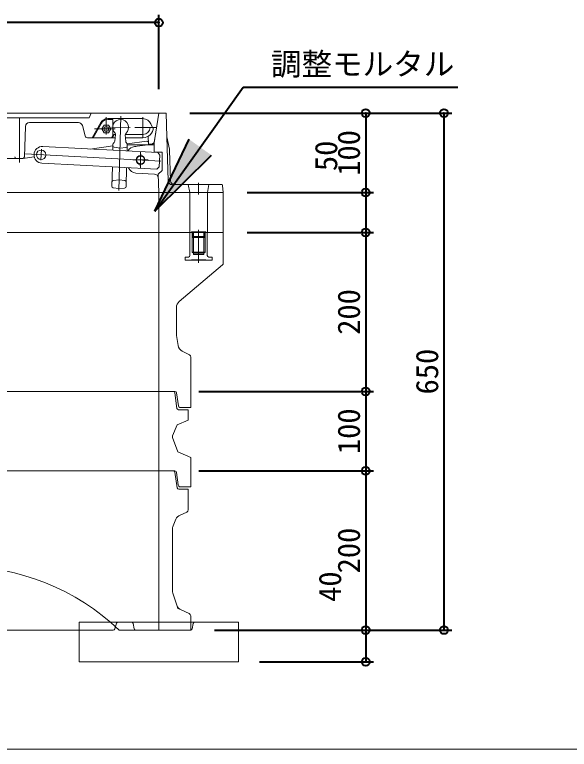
# Model space of a CAD drawing. Units: millimetres at full size, sheet at 1:20. Extents: x -4514 to 4514, y -3160 to 3160.
# Drawn here: x -2218 to -1521, y 196 to 1120 of the extents above; entities that cross this region are included whole.
import ezdxf
from ezdxf.enums import TextEntityAlignment as Align

# ---------------------------------------------------------------- set-up
doc = ezdxf.new("R2010")
doc.units = ezdxf.units.MM
doc.header["$LTSCALE"] = 20
doc.header["$PDMODE"] = 32
doc.header["$PDSIZE"] = 10
for name, color, linetype, lineweight in [('0-7_TEMP01', 3, 'Continuous', 18), ('0-9_躯体', 7, 'Continuous', 9), ('0-E_寸法', 1, 'Continuous', 40)]:
    doc.layers.add(name, color=color, linetype=linetype, lineweight=lineweight)
doc.styles.add('ＭＳ ゴシック', font='')
doc.styles.get('ＭＳ ゴシック').set_extended_font_data('MS Gothic')

msp = doc.modelspace()

# ---------------------------------------------------------------- linework, layer by layer
at = {"layer": '0-7_TEMP01'}
for p, q in [((-2211.75, 989.11), (-2211.75, 934.11)), ((-2102.75, 991.11), (-2102.75, 969.11)), ((-2084.35, 992.26), (-2086.99, 898.73)), ((-2117.76, 976.11), (-2091.75, 976.11)), ((-2096.05, 978.43), (-2072.91, 977.77)), ((-2034.23, 935.77), (-2204.38, 944.69)), ((-2184.93, 936.79), (-2184.2, 950.89)), ((-2060.14, 929.62), (-2059.36, 944.6)), ((-2059.74, 947.61), (-2059.74, 926.62)), ((-2069.27, 937.11), (-2050.1, 937.11)), ((-1986.75, 908.31), (-1986.75, 893.93)), ((-2617.74, 846.11), (-1955.75, 846.11)), ((-2436.75, 346.11), (-2136.75, 346.11)), ((-4393.55, 196.11), (1306.45, 196.11))]:
    msp.add_line(p, q, dxfattribs=at)
at = {"layer": '0-9_躯体'}
for p, q in [((-2544.75, 996.11), (-2028.75, 996.11)), ((-2036.75, 996.11), (-2536.75, 996.11)), ((-2124.25, 990.11), (-2464.24, 990.11)), ((-2044.37, 996.11), (-2154.69, 996.11)), ((-2124.25, 990.11), (-2121.74, 996.11)), ((-2100.97, 989.11), (-2056.75, 989.11)), ((-2056.75, 991.11), (-2056.75, 965.11)), ((-2036.75, 996.11), (-2043.08, 956.11)), ((-2042.61, 959.11), (-2036.75, 996.11)), ((-2027.75, 996.11), (-2036.75, 996.11)), ((-2027.75, 996.11), (-2026.79, 966.11)), ((-2204.4, 979.27), (-2205.68, 941.04)), ((-2137.6, 984.11), (-2199.41, 984.11)), ((-2132.77, 980.38), (-2129.34, 967.35)), ((-2109.63, 984.11), (-2120.6, 965.11)), ((-2119.45, 965.11), (-2108.76, 983.61)), ((-2108.52, 976.11), (-2105.63, 981.11)), ((-2105.63, 981.11), (-2099.86, 981.11)), ((-2100.97, 988.11), (-2094.75, 988.11)), ((-2096.97, 976.11), (-2099.86, 981.11)), ((-2094.75, 988.11), (-2094.75, 967.89)), ((-2044.75, 978.11), (-2046.66, 982.5)), ((-2105.63, 971.11), (-2108.52, 976.11)), ((-2105.63, 971.11), (-2099.86, 971.11)), ((-2099.86, 971.11), (-2096.97, 976.11)), ((-2044.67, 978.11), (-2066.86, 978.11)), ((-2047.75, 978.11), (-2039.59, 978.11)), ((-2126.44, 965.11), (-2091.61, 965.11)), ((-2119.45, 965.11), (-2096.36, 965.11)), ((-2096.36, 965.11), (-2094.75, 967.89)), ((-2092.89, 969.11), (-2095.2, 965.11)), ((-2092.89, 969.11), (-2095.2, 965.11)), ((-2092.89, 969.11), (-2091.11, 969.11)), ((-2092.14, 960.89), (-2091.1, 969.23)), ((-2078.92, 969.11), (-2056.75, 969.11)), ((-2078.35, 960.5), (-2078.91, 968.89)), ((-2078.65, 965.11), (-2056.75, 965.11)), ((-2052.02, 960.82), (-2076.52, 957.39)), ((-2050.33, 966.81), (-2049.61, 957.11)), ((-2026.79, 966.11), (-2023.38, 950.56)), ((-2026.79, 966.11), (-2025.03, 910.95)), ((-2038.22, 946.5), (-2182.53, 954.05)), ((-2094.41, 954.9), (-2122.84, 950.93)), ((-2094.34, 957.04), (-2094.56, 949.45)), ((-2093.72, 958.44), (-2093.05, 959.08)), ((-2077.53, 958.63), (-2076.9, 957.97)), ((-2076.35, 956.54), (-2076.58, 948.5)), ((-2076.36, 956.11), (-2042.74, 956.11)), ((-2050.75, 956.11), (-2067.53, 954.01)), ((-2065.74, 954.24), (-2067.53, 954.01)), ((-2044.93, 957.11), (-2049.61, 957.11)), ((-2044.93, 957.11), (-2042.61, 959.11)), ((-2042.74, 947.11), (-2042.74, 958.23)), ((-2032.74, 947.11), (-2042.74, 947.11)), ((-2035.38, 943.34), (-2038.22, 946.5)), ((-2036.17, 928.37), (-2035.38, 943.34)), ((-2032.74, 947.11), (-2032.74, 923.73)), ((-2023.26, 949.64), (-2022.02, 910.95)), ((-2207.68, 939.11), (-2365.81, 939.11)), ((-2193.28, 941.1), (-2207.4, 939.13)), ((-2039.32, 925.53), (-2183.63, 933.08)), ((-2095.16, 928.45), (-2095.84, 904.18)), ((-2077.18, 927.5), (-2077.84, 903.67)), ((-2036.17, 928.37), (-2039.32, 925.53)), ((-2037.74, 919.11), (-2032.74, 923.73)), ((-2065.77, 920.62), (-2042.27, 919.36)), ((-2036.75, 896.11), (-2037.74, 919.11)), ((-2093.85, 911.53), (-2086.61, 912.13)), ((-2086.61, 912.13), (-2079.41, 911.13)), ((-1957.65, 906.11), (-2017.03, 906.11)), ((-1999.75, 906.11), (-1997.75, 896.11)), ((-1973.74, 906.11), (-1975.75, 896.11)), ((-2472.51, 896.11), (-2036.75, 896.11)), ((-2094.11, 902.14), (-2086.92, 901.14)), ((-2086.92, 901.14), (-2079.68, 901.74)), ((-2036.75, 896.11), (-2036.75, 846.11)), ((-1955.75, 896.11), (-2036.75, 896.11)), ((-1997.75, 896.11), (-1997.75, 846.86)), ((-1975.75, 896.11), (-1975.75, 846.86)), ((-1955.75, 896.11), (-1956.66, 905.21)), ((-1955.75, 896.11), (-1955.75, 846.11)), ((-1995.74, 846.11), (-2286.75, 846.11)), ((-2036.75, 846.11), (-2036.75, 646.11)), ((-1997.15, 846.11), (-1997.64, 845.61)), ((-1997.64, 845.61), (-1997.64, 817.11)), ((-1997.15, 846.11), (-1994.75, 846.11)), ((-1995.74, 846.86), (-1995.74, 846.11)), ((-1995.74, 846.86), (-1977.75, 846.86)), ((-1994.75, 846.11), (-1995.74, 846.11)), ((-1994.75, 846.11), (-1994.75, 821.11)), ((-1994.75, 846.11), (-1994.29, 845.82)), ((-1994.75, 846.11), (-1978.75, 846.11)), ((-1994.25, 845.61), (-1994.25, 840.36)), ((-1993.25, 846.86), (-1993.25, 841.36)), ((-1992.74, 840.86), (-1980.75, 840.86)), ((-1986.75, 849.34), (-1986.75, 807.61)), ((-1980.24, 846.86), (-1980.24, 841.36)), ((-1979.25, 845.61), (-1979.25, 840.36)), ((-1978.75, 846.11), (-1979.19, 845.82)), ((-1978.75, 846.11), (-1976.35, 846.11)), ((-1978.75, 846.11), (-1977.75, 846.11)), ((-1978.75, 846.11), (-1978.75, 821.11)), ((-1977.75, 846.86), (-1977.75, 846.11)), ((-1955.75, 846.11), (-1977.75, 846.11)), ((-1976.35, 846.11), (-1975.84, 845.61)), ((-1975.84, 845.61), (-1975.84, 817.11)), ((-1955.75, 846.11), (-1955.75, 807.52)), ((-1993.74, 839.86), (-1979.75, 839.86)), ((-1993.14, 839.86), (-1993.14, 820.11)), ((-1980.35, 839.86), (-1980.35, 820.11)), ((-2003.79, 814.61), (-2003.79, 811.61)), ((-1999.64, 815.11), (-2003.3, 815.11)), ((-1994.75, 821.11), (-1993.14, 820.11)), ((-1994.75, 821.11), (-1978.75, 821.11)), ((-1993.14, 820.11), (-1993.14, 818.61)), ((-1993.14, 820.11), (-1980.35, 820.11)), ((-1992.65, 818.11), (-1980.84, 818.11)), ((-1973.85, 815.11), (-1970.19, 815.11)), ((-1969.7, 814.61), (-1969.7, 811.61)), ((-1956.83, 805.21), (-2011.15, 759.11)), ((-2003.3, 811.11), (-1970.19, 811.11)), ((-1995.74, 811.61), (-1995.74, 811.11)), ((-1995.74, 811.61), (-1977.75, 811.61)), ((-1977.75, 811.61), (-1977.75, 811.11)), ((-2014.74, 751.43), (-2014.74, 717.94)), ((-2014.61, 716.29), (-2012.56, 703.97)), ((-2007.4, 696.79), (-1998.34, 691.95)), ((-1996.74, 689.31), (-1996.74, 646.11)), ((-2016.49, 646.11), (-2286.75, 646.11)), ((-2286.75, 646.11), (-2018.5, 646.11)), ((-2036.75, 646.11), (-2036.75, 546.11)), ((-2016.52, 644.37), (-2013.97, 624.85)), ((-2014.51, 644.38), (-2012.17, 627.83)), ((-1996.74, 646.11), (-1996.74, 626.11)), ((-1999.75, 623.11), (-2011.99, 623.11)), ((-1996.74, 626.11), (-2010.2, 626.11)), ((-1999.75, 623.11), (-1999.75, 610.11)), ((-1999.75, 610.11), (-2013.75, 604.11)), ((-2013.75, 604.11), (-2019.75, 590.11)), ((-2019.75, 588.11), (-2019.75, 590.11)), ((-2012.74, 570.11), (-2019.75, 588.11)), ((-1996.74, 563.11), (-2012.74, 570.11)), ((-1996.74, 563.11), (-1996.74, 526.11)), ((-2016.51, 546.11), (-2286.75, 546.11)), ((-2036.75, 546.11), (-2036.75, 346.11)), ((-2016.51, 544.39), (-2013.76, 524.83)), ((-2014.53, 544.36), (-2012.57, 528.74)), ((-2011.78, 523.11), (-1999.75, 523.11)), ((-2011.78, 523.11), (-1999.75, 523.11)), ((-2009.6, 526.11), (-1996.74, 526.11)), ((-1999.75, 523.11), (-1999.75, 497.09)), ((-2001.57, 494.33), (-2010.07, 490.69)), ((-2015.32, 485.43), (-2018.94, 477)), ((-2019.75, 473.06), (-2019.75, 395.73)), ((-2019.23, 392.57), (-2014.15, 377.33)), ((-2012.74, 373.11), (-2014.15, 377.33)), ((-1996.74, 364.14), (-1996.74, 346.11)), ((-2136.75, 356.11), (-1936.75, 356.11)), ((-2136.75, 356.11), (-2136.75, 306.11)), ((-2092.08, 347.54), (-2089.93, 354.69)), ((-2067.83, 347.72), (-2069.19, 354.5)), ((-1993.43, 354.5), (-1994.79, 347.72)), ((-1936.75, 356.11), (-1936.75, 306.11)), ((-2093.99, 346.11), (-2136.75, 346.11)), ((-2086.75, 346.11), (-1996.74, 346.11)), ((-1996.74, 346.11), (-2065.87, 346.11)), ((-2136.75, 306.11), (-1936.75, 306.11))]:
    msp.add_line(p, q, dxfattribs=at)
for points in [[(-2092.67, 953.12), (-2085.48, 952.12), (-2078.24, 952.72)], [(-1978.75, 821.11), (-1980.35, 820.11), (-1980.35, 818.61)], [(-2012.74, 373.11), (-2008.67, 371.33), (-1998.55, 366.9)]]:
    msp.add_lwpolyline(points, dxfattribs=at)
for centre, radius in [((-2102.75, 976.11), 3), ((-2059.74, 937.11), 5.5), ((-2059.74, 937.11), 5.25), ((-2059.74, 937.11), 5)]:
    msp.add_circle(centre, radius, dxfattribs=at)
for centre, radius, start, end in [((-2100.97, 979.11), 10, 90, 150), ((-2056.75, 978.11), 11, 23.556, 90), ((-2199.41, 979.11), 5, 90, 178.091), ((-2137.6, 979.11), 5, 14.744, 90), ((-2100.97, 979.11), 9, 90, 150), ((-2084.74, 978.11), 10, 310.777, 225.984), ((-2093.09, 969.48), 2, 352.94, 45.984), ((-2076.91, 969.02), 2, 130.777, 183.821), ((-2056.75, 978.11), 9, 270, 0), ((-2056.75, 978.11), 13, 270, 0), ((-2126.44, 968.11), 3, 194.744, 270), ((-2095.11, 961.25), 3, 313.38, 352.94), ((-2051.74, 958.84), 2, 4.236, 97.945), ((-2183.07, 943.57), 10.5, 87, 177), ((-2092.4, 955.11), 2, 178.381, 262.04), ((-2092.35, 956.99), 2, 133.38, 178.38), ((-2075.35, 960.69), 3, 183.821, 223.381), ((-2078.41, 954.71), 2, 274.721, 358.381), ((-2078.35, 956.59), 2, 358.381, 43.381), ((-2066.28, 944.09), 10, 97.125, 154.22), ((-2183.07, 943.57), 10.5, 177, 267), ((-2184.57, 943.65), 6, 0, 355.198), ((-2028.26, 949.48), 5, 1.828, 12.381), ((-2215.81, 941.11), 2, 181.909, 270), ((-2207.68, 941.11), 2, 270, 358.091), ((-2065.22, 930.61), 10, 198.853, 266.907), ((-2042.54, 914.36), 5, 2.463, 86.907), ((-2093.68, 909.54), 2, 94.721, 178.38), ((-2079.69, 909.15), 2, 358.38, 82.04), ((-2020.03, 911.11), 5, 181.828, 270), ((-2017.03, 911.11), 5, 181.828, 270), ((-1957.65, 905.11), 1, 5.711, 90), ((-2093.84, 904.12), 2, 178.381, 262.04), ((-2079.85, 903.73), 2, 274.721, 358.381), ((-1994.75, 845.61), 0.5, 0, 90), ((-1992.74, 841.36), 0.5, 180, 270), ((-1980.75, 841.36), 0.5, 270, 0), ((-1978.75, 845.61), 0.5, 90, 180), ((-1993.74, 840.36), 0.5, 180, 270), ((-1979.75, 840.36), 0.5, 270, 0), ((-2003.3, 814.61), 0.5, 90, 180), ((-1999.64, 817.11), 2, 270, 0), ((-1992.65, 818.61), 0.5, 180, 270), ((-1980.84, 818.61), 0.5, 270, 0), ((-1973.85, 817.11), 2, 180, 270), ((-1970.19, 814.61), 0.5, 0, 90), ((-2003.3, 811.61), 0.5, 180, 270), ((-1970.19, 811.61), 0.5, 270, 0), ((-1958.75, 807.52), 3, 309.805, 0), ((-2004.75, 751.43), 10, 129.806, 180), ((-2004.75, 717.94), 10, 180, 189.462), ((-2002.69, 705.62), 10, 189.462, 241.928), ((-1999.75, 689.31), 3, 0, 61.927), ((-2018.5, 644.11), 2, 7.431, 90), ((-2016.49, 644.11), 2, 7.999, 90), ((-2011.99, 625.11), 2, 187.431, 270), ((-2010.2, 628.11), 2, 187.999, 270), ((-2018.49, 544.11), 2, 7.999, 90), ((-2016.51, 544.11), 2, 7.124, 90), ((-2009.6, 529.11), 3, 187.126, 270), ((-2011.78, 525.11), 2, 187.999, 270), ((-2006.13, 481.49), 10, 113.198, 156.801), ((-2002.75, 497.09), 3, 293.199, 0), ((-2009.74, 473.06), 10, 156.801, 180), ((-2286.75, 136.11), 290, 46.397, 90), ((-2009.74, 395.73), 10, 180, 198.435), ((-2004.66, 380.49), 10, 198.435, 246.371), ((-1999.75, 364.14), 3, 0, 66.371), ((-2088.02, 354.11), 2, 90, 163.3), ((-2071.15, 354.11), 2, 11.309, 90), ((-1991.47, 354.11), 2, 90, 168.69), ((-2093.99, 348.11), 2, 270, 343.3), ((-2065.87, 348.11), 2, 191.309, 270), ((-1996.74, 348.11), 2, 270, 348.69)]:
    msp.add_arc(centre, radius, start, end, dxfattribs=at)
at = {"layer": '0-E_寸法'}
for p, q in [((-2036.75, 1026.11), (-2036.75, 1119.82)), ((-2036.75, 1109.82), (-2536.75, 1109.82)), ((-2041.85, 872.93), (-1930.91, 1028.69)), ((-1930.91, 1028.69), (-1661.14, 1028.69)), ((-1997.75, 996.11), (-1668.59, 996.11)), ((-1997.75, 996.11), (-1766.9, 996.11)), ((-1776.9, 996.11), (-1776.9, 896.11)), ((-1678.59, 996.11), (-1678.59, 346.11)), ((-2041.85, 872.93), (-1998.86, 963.22)), ((-2041.85, 872.93), (-1970.57, 943.08)), ((-1925.75, 896.11), (-1766.9, 896.11)), ((-1925.75, 896.11), (-1766.9, 896.11)), ((-1776.9, 896.11), (-1776.9, 846.11)), ((-1925.75, 846.11), (-1766.9, 846.11)), ((-1925.75, 846.11), (-1766.9, 846.11)), ((-1776.9, 846.11), (-1776.9, 646.11)), ((-1986.51, 646.11), (-1766.9, 646.11)), ((-1986.49, 646.11), (-1766.9, 646.11)), ((-1776.9, 646.11), (-1776.9, 546.11)), ((-1986.51, 546.11), (-1766.9, 546.11)), ((-1986.51, 546.11), (-1766.9, 546.11)), ((-1776.9, 546.11), (-1776.9, 346.11)), ((-1966.75, 346.11), (-1668.59, 346.11)), ((-1966.75, 346.11), (-1766.9, 346.11)), ((-1937.98, 346.11), (-1766.9, 346.11)), ((-1776.9, 346.11), (-1776.9, 306.11)), ((-1910.34, 306.11), (-1766.9, 306.11))]:
    msp.add_line(p, q, dxfattribs=at)
for p in [(-2036.75, 1109.82), (-1776.9, 996.11), (-1678.59, 996.11), (-1776.9, 896.11), (-1776.9, 846.11), (-1776.9, 646.11), (-1776.9, 546.11), (-1776.9, 346.11), (-1678.59, 346.11), (-1776.9, 306.11)]:
    msp.add_point(p, dxfattribs=at)
msp.add_solid([(-1998.86, 963.22), (-1970.57, 943.08), (-2041.85, 872.93)], dxfattribs=at)

# ---------------------------------------------------------------- texts
at = {"layer": '0-E_寸法', "style": 'ＭＳ ゴシック'}
msp.add_text('調整モルタル', height=28.15, dxfattribs=at).set_placement((-1895.91, 1035.26), align=Align.BOTTOM_LEFT)
for s, p in [('100', (-1775.68, 917.31)), ('50', (-1804.19, 923.15)), ('200', (-1775.68, 717.31)), ('650', (-1677.37, 642.31)), ('100', (-1775.68, 567.31)), ('200', (-1775.68, 417.31)), ('40', (-1799.28, 381.5))]:
    msp.add_text(s, height=28.15, rotation=90, dxfattribs=at).set_placement(p, align=Align.BOTTOM_LEFT)

doc.saveas('drawing.dxf')
